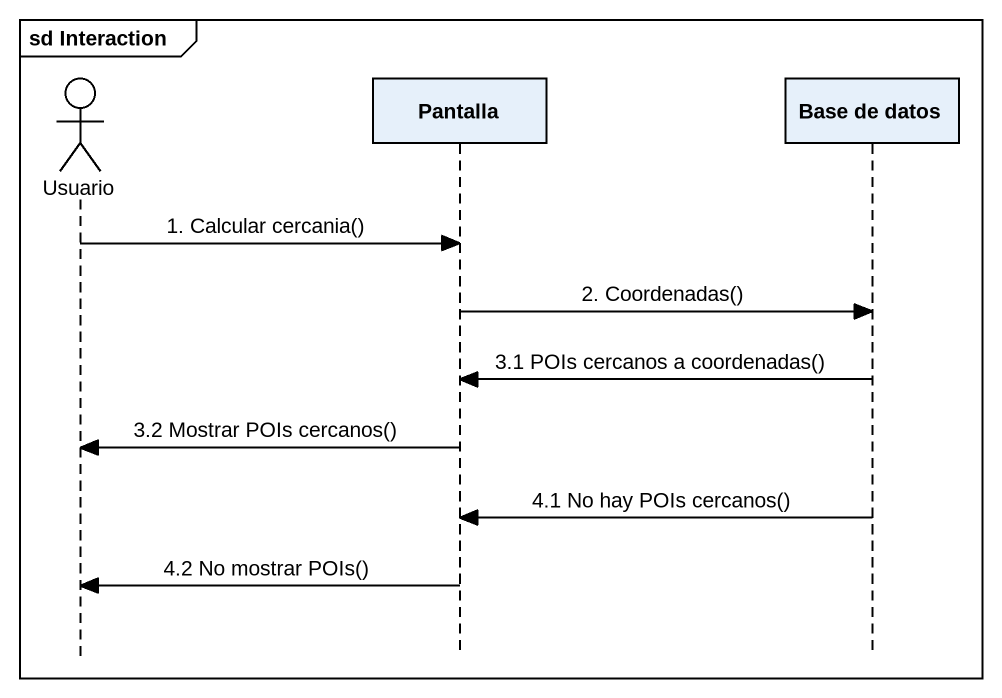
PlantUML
@startuml
mainframe sd Interaction
hide footbox
actor Usuario
participant Pantalla
participant "Base de datos" as Base_de_datos

Usuario -> Pantalla : 1. Calcular cercania()
Pantalla -> Base_de_datos : 2. Coordenadas()
Base_de_datos -> Pantalla : 3.1 POIs cercanos a coordenadas()
Pantalla -> Usuario : 3.2 Mostrar POIs cercanos()
Base_de_datos -> Pantalla : 4.1 No hay POIs cercanos()
Pantalla -> Usuario : 4.2 No mostrar POIs()
@enduml
